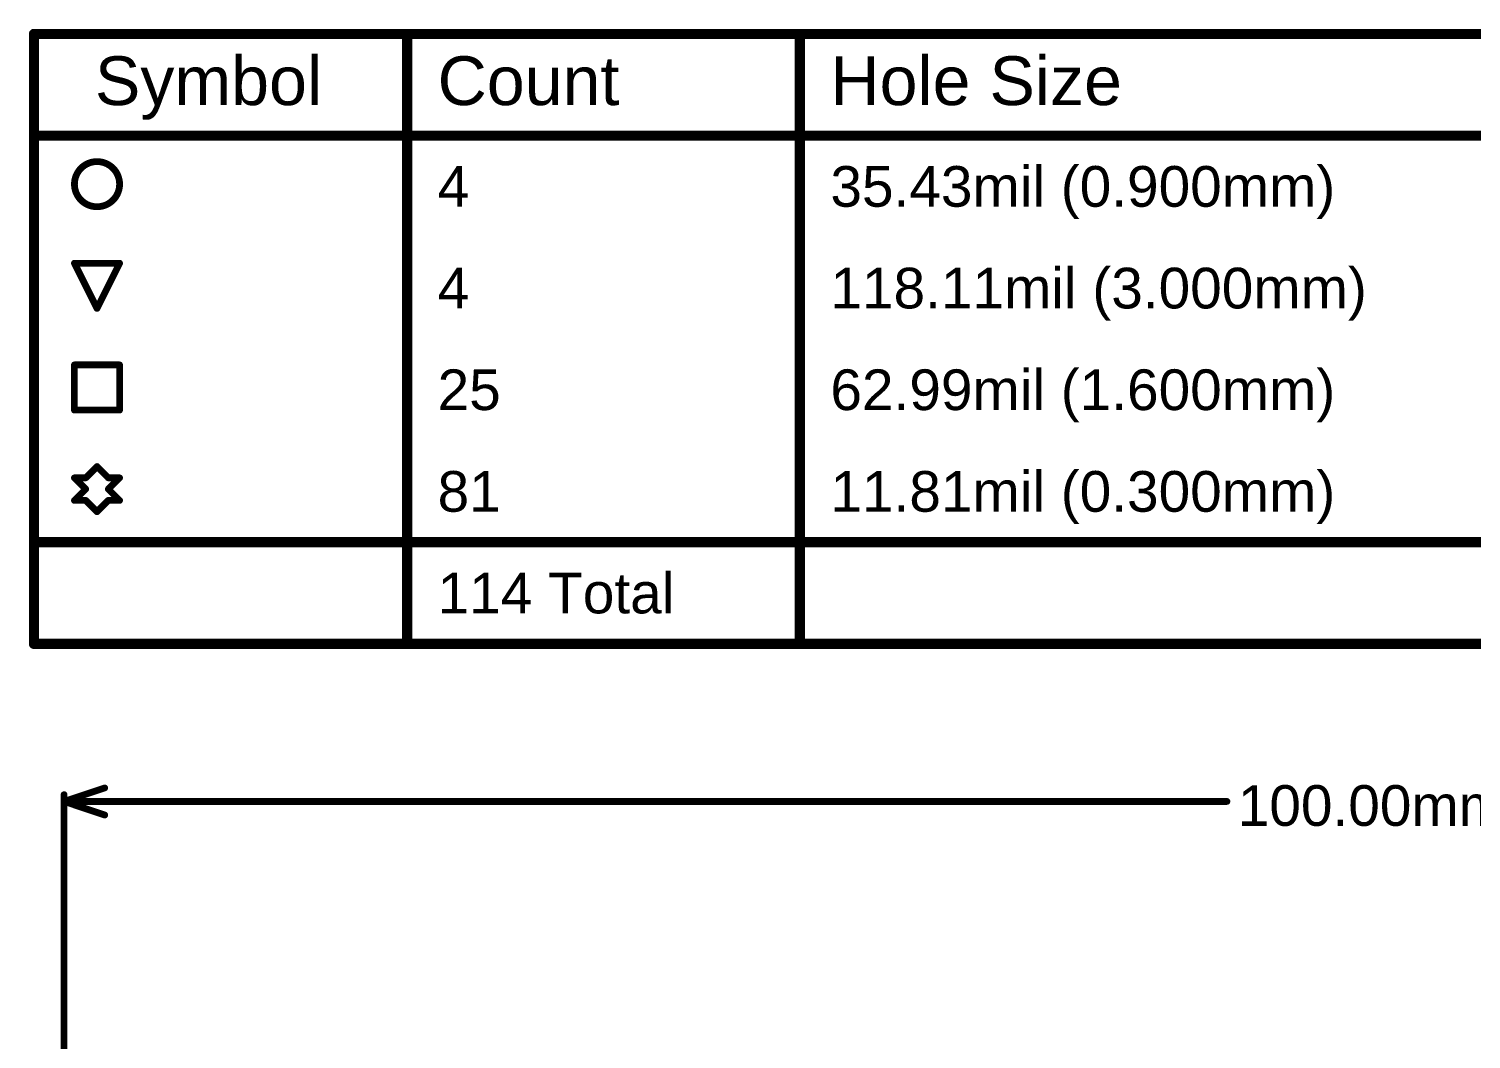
# Model space of a CAD drawing. Header units: inches. Extents: x -25 to 209, y 65 to 158.
# Drawn here: x -25.1 to 29, y 120.4 to 158.2 of the extents above; entities that cross this region are included whole.
import ezdxf

# ---------------------------------------------------------------- set-up
doc = ezdxf.new("R2010")
doc.units = ezdxf.units.IN
doc.layers.add('Dimensions', color=6, linetype='Continuous')
doc.layers.add('Drill Drawing', color=1, linetype='Continuous')
doc.styles.add('Arial', font='', dxfattribs={"height": 0.2})
doc.styles.get('Arial').set_extended_font_data('Arial')

msp = doc.modelspace()

# ---------------------------------------------------------------- linework, layer by layer
at = {"layer": 'Dimensions'}
for points in [[(-23.8, 129.286, 0.254, 0.254, 0), (-22.276, 129.794, 0.254, 0.254, 0)], [(-23.8, 116.701, 0.254, 0.254, 0), (-23.8, 129.54, 0.254, 0.254, 0)], [(-23.8, 129.286, 0.254, 0.254, 0), (-22.276, 128.778, 0.254, 0.254, 0)], [(-23.8, 129.286, 0.254, 0.254, 0), (19.801, 129.286, 0.254, 0.254, 0)]]:
    msp.add_lwpolyline(points, format="xyseb", dxfattribs=at)
for points in [[(-22.34, 129.794, 0.127, 0.127, 1), (-22.213, 129.794, 0.127, 0.127, 1)], [(-23.864, 129.54, 0.127, 0.127, 1), (-23.737, 129.54, 0.127, 0.127, 1)], [(-23.864, 129.286, 0.127, 0.127, 1), (-23.737, 129.286, 0.127, 0.127, 1)], [(-23.864, 129.286, 0.127, 0.127, 1), (-23.737, 129.286, 0.127, 0.127, 1)], [(-23.864, 129.286, 0.127, 0.127, 1), (-23.737, 129.286, 0.127, 0.127, 1)], [(19.738, 129.286, 0.127, 0.127, 1), (19.865, 129.286, 0.127, 0.127, 1)], [(-22.34, 128.778, 0.127, 0.127, 1), (-22.213, 128.778, 0.127, 0.127, 1)]]:
    msp.add_lwpolyline(points, format="xyseb", close=True, dxfattribs=at)
at = {"layer": 'Drill Drawing'}
for points in [[(-24.93, 158.052, 0.381, 0.381, 0), (155.92, 158.052, 0.381, 0.381, 0)], [(-24.93, 135.191, 0.381, 0.381, 0), (-24.93, 158.052, 0.381, 0.381, 0)], [(-10.938, 135.191, 0.381, 0.381, 0), (-10.938, 158.052, 0.381, 0.381, 0)], [(3.79, 135.191, 0.381, 0.381, 0), (3.79, 158.052, 0.381, 0.381, 0)], [(-24.93, 154.242, 0.381, 0.381, 0), (155.92, 154.242, 0.381, 0.381, 0)], [(-23.411, 149.458, 0.254, 0.254, 0), (-21.718, 149.458, 0.254, 0.254, 0)], [(-23.411, 149.458, 0.254, 0.254, 0), (-22.565, 147.764, 0.254, 0.254, 0)], [(-22.565, 147.764, 0.254, 0.254, 0), (-21.718, 149.458, 0.254, 0.254, 0)], [(-23.411, 145.648, 0.254, 0.254, 0), (-21.718, 145.648, 0.254, 0.254, 0)], [(-23.411, 143.954, 0.254, 0.254, 0), (-23.411, 145.648, 0.254, 0.254, 0)], [(-21.718, 143.954, 0.254, 0.254, 0), (-21.718, 145.648, 0.254, 0.254, 0)], [(-23.411, 143.954, 0.254, 0.254, 0), (-21.718, 143.954, 0.254, 0.254, 0)], [(-22.988, 141.414, 0.254, 0.254, 0), (-22.565, 141.838, 0.254, 0.254, 0)], [(-22.565, 141.838, 0.254, 0.254, 0), (-22.141, 141.414, 0.254, 0.254, 0)], [(-23.411, 141.414, 0.254, 0.254, 0), (-22.988, 140.991, 0.254, 0.254, 0)], [(-23.411, 141.414, 0.254, 0.254, 0), (-22.988, 141.414, 0.254, 0.254, 0)], [(-22.141, 141.414, 0.254, 0.254, 0), (-21.718, 141.414, 0.254, 0.254, 0)], [(-22.141, 140.991, 0.254, 0.254, 0), (-21.718, 141.414, 0.254, 0.254, 0)], [(-23.411, 140.568, 0.254, 0.254, 0), (-22.988, 140.991, 0.254, 0.254, 0)], [(-23.411, 140.568, 0.254, 0.254, 0), (-22.988, 140.568, 0.254, 0.254, 0)], [(-22.988, 140.568, 0.254, 0.254, 0), (-22.565, 140.144, 0.254, 0.254, 0)], [(-22.565, 140.144, 0.254, 0.254, 0), (-22.141, 140.568, 0.254, 0.254, 0)], [(-22.141, 140.991, 0.254, 0.254, 0), (-21.718, 140.568, 0.254, 0.254, 0)], [(-22.141, 140.568, 0.254, 0.254, 0), (-21.718, 140.568, 0.254, 0.254, 0)], [(-24.93, 139.001, 0.381, 0.381, 0), (155.92, 139.001, 0.381, 0.381, 0)], [(-24.93, 135.191, 0.381, 0.381, 0), (155.92, 135.191, 0.381, 0.381, 0)]]:
    msp.add_lwpolyline(points, format="xyseb", dxfattribs=at)
for points in [[(-25.025, 158.052, 0.191, 0.191, 1), (-24.835, 158.052, 0.191, 0.191, 1)], [(-25.025, 158.052, 0.191, 0.191, 1), (-24.835, 158.052, 0.191, 0.191, 1)], [(-11.033, 158.052, 0.191, 0.191, 1), (-10.843, 158.052, 0.191, 0.191, 1)], [(3.695, 158.052, 0.191, 0.191, 1), (3.886, 158.052, 0.191, 0.191, 1)], [(-25.025, 154.242, 0.191, 0.191, 1), (-24.835, 154.242, 0.191, 0.191, 1)], [(-21.718, 152.421, 0.254, 0.254, 1), (-23.411, 152.421, 0.254, 0.254, 1)], [(-23.475, 152.421, 0.127, 0.127, 1), (-23.348, 152.421, 0.127, 0.127, 1)], [(-21.782, 152.421, 0.127, 0.127, 1), (-21.655, 152.421, 0.127, 0.127, 1)], [(-23.475, 149.458, 0.127, 0.127, 1), (-23.348, 149.458, 0.127, 0.127, 1)], [(-23.475, 149.458, 0.127, 0.127, 1), (-23.348, 149.458, 0.127, 0.127, 1)], [(-21.782, 149.458, 0.127, 0.127, 1), (-21.655, 149.458, 0.127, 0.127, 1)], [(-21.782, 149.458, 0.127, 0.127, 1), (-21.655, 149.458, 0.127, 0.127, 1)], [(-22.628, 147.764, 0.127, 0.127, 1), (-22.501, 147.764, 0.127, 0.127, 1)], [(-22.628, 147.764, 0.127, 0.127, 1), (-22.501, 147.764, 0.127, 0.127, 1)], [(-23.475, 145.648, 0.127, 0.127, 1), (-23.348, 145.648, 0.127, 0.127, 1)], [(-23.475, 145.648, 0.127, 0.127, 1), (-23.348, 145.648, 0.127, 0.127, 1)], [(-21.782, 145.648, 0.127, 0.127, 1), (-21.655, 145.648, 0.127, 0.127, 1)], [(-21.782, 145.648, 0.127, 0.127, 1), (-21.655, 145.648, 0.127, 0.127, 1)], [(-23.475, 143.954, 0.127, 0.127, 1), (-23.348, 143.954, 0.127, 0.127, 1)], [(-23.475, 143.954, 0.127, 0.127, 1), (-23.348, 143.954, 0.127, 0.127, 1)], [(-21.782, 143.954, 0.127, 0.127, 1), (-21.655, 143.954, 0.127, 0.127, 1)], [(-21.782, 143.954, 0.127, 0.127, 1), (-21.655, 143.954, 0.127, 0.127, 1)], [(-22.628, 141.838, 0.127, 0.127, 1), (-22.501, 141.838, 0.127, 0.127, 1)], [(-22.628, 141.838, 0.127, 0.127, 1), (-22.501, 141.838, 0.127, 0.127, 1)], [(-23.475, 141.414, 0.127, 0.127, 1), (-23.348, 141.414, 0.127, 0.127, 1)], [(-23.475, 141.414, 0.127, 0.127, 1), (-23.348, 141.414, 0.127, 0.127, 1)], [(-23.052, 141.414, 0.127, 0.127, 1), (-22.925, 141.414, 0.127, 0.127, 1)], [(-23.052, 141.414, 0.127, 0.127, 1), (-22.925, 141.414, 0.127, 0.127, 1)], [(-22.205, 141.414, 0.127, 0.127, 1), (-22.078, 141.414, 0.127, 0.127, 1)], [(-22.205, 141.414, 0.127, 0.127, 1), (-22.078, 141.414, 0.127, 0.127, 1)], [(-21.782, 141.414, 0.127, 0.127, 1), (-21.655, 141.414, 0.127, 0.127, 1)], [(-21.782, 141.414, 0.127, 0.127, 1), (-21.655, 141.414, 0.127, 0.127, 1)], [(-23.475, 140.568, 0.127, 0.127, 1), (-23.348, 140.568, 0.127, 0.127, 1)], [(-23.475, 140.568, 0.127, 0.127, 1), (-23.348, 140.568, 0.127, 0.127, 1)], [(-23.052, 140.991, 0.127, 0.127, 1), (-22.925, 140.991, 0.127, 0.127, 1)], [(-23.052, 140.991, 0.127, 0.127, 1), (-22.925, 140.991, 0.127, 0.127, 1)], [(-23.052, 140.568, 0.127, 0.127, 1), (-22.925, 140.568, 0.127, 0.127, 1)], [(-23.052, 140.568, 0.127, 0.127, 1), (-22.925, 140.568, 0.127, 0.127, 1)], [(-22.205, 140.991, 0.127, 0.127, 1), (-22.078, 140.991, 0.127, 0.127, 1)], [(-22.205, 140.991, 0.127, 0.127, 1), (-22.078, 140.991, 0.127, 0.127, 1)], [(-22.205, 140.568, 0.127, 0.127, 1), (-22.078, 140.568, 0.127, 0.127, 1)], [(-22.205, 140.568, 0.127, 0.127, 1), (-22.078, 140.568, 0.127, 0.127, 1)], [(-21.782, 140.568, 0.127, 0.127, 1), (-21.655, 140.568, 0.127, 0.127, 1)], [(-21.782, 140.568, 0.127, 0.127, 1), (-21.655, 140.568, 0.127, 0.127, 1)], [(-22.628, 140.144, 0.127, 0.127, 1), (-22.501, 140.144, 0.127, 0.127, 1)], [(-22.628, 140.144, 0.127, 0.127, 1), (-22.501, 140.144, 0.127, 0.127, 1)], [(-25.025, 139.001, 0.191, 0.191, 1), (-24.835, 139.001, 0.191, 0.191, 1)], [(-25.025, 135.191, 0.191, 0.191, 1), (-24.835, 135.191, 0.191, 0.191, 1)], [(-25.025, 135.191, 0.191, 0.191, 1), (-24.835, 135.191, 0.191, 0.191, 1)], [(-11.033, 135.191, 0.191, 0.191, 1), (-10.843, 135.191, 0.191, 0.191, 1)], [(3.695, 135.191, 0.191, 0.191, 1), (3.886, 135.191, 0.191, 0.191, 1)]]:
    msp.add_lwpolyline(points, format="xyseb", close=True, dxfattribs=at)

# ---------------------------------------------------------------- texts
at = {"layer": 'Dimensions', "style": 'Arial'}
msp.add_text('100.00mm', height=1.524, dxfattribs=at).set_placement((20.207, 128.372))
at = {"layer": 'Drill Drawing', "style": 'Arial'}
for s, height, p in [('Symbol', 1.8288, (-22.644, 155.385)), ('Count', 1.8288, (-9.795, 155.385)), ('Hole Size', 1.8288, (4.933, 155.385)), ('4', 1.524, (-9.795, 151.575)), ('35.43mil (0.900mm)', 1.524, (4.933, 151.575)), ('4', 1.524, (-9.795, 147.764)), ('118.11mil (3.000mm)', 1.524, (4.933, 147.764)), ('25', 1.524, (-9.795, 143.954)), ('62.99mil (1.600mm)', 1.524, (4.933, 143.954)), ('81', 1.524, (-9.795, 140.144)), ('11.81mil (0.300mm)', 1.524, (4.933, 140.144)), ('114 Total', 1.524, (-9.795, 136.334))]:
    msp.add_text(s, height=height, dxfattribs=at).set_placement(p)

doc.saveas('drawing.dxf')
